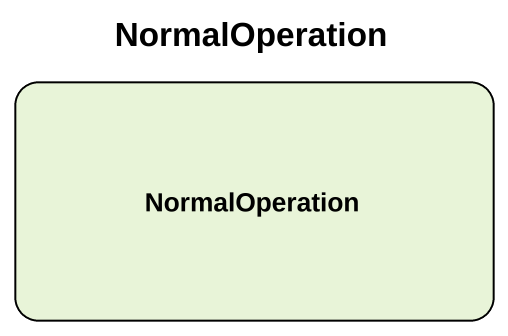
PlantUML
@startuml
title NormalOperation
hide empty description
state NormalOperation
@enduml
